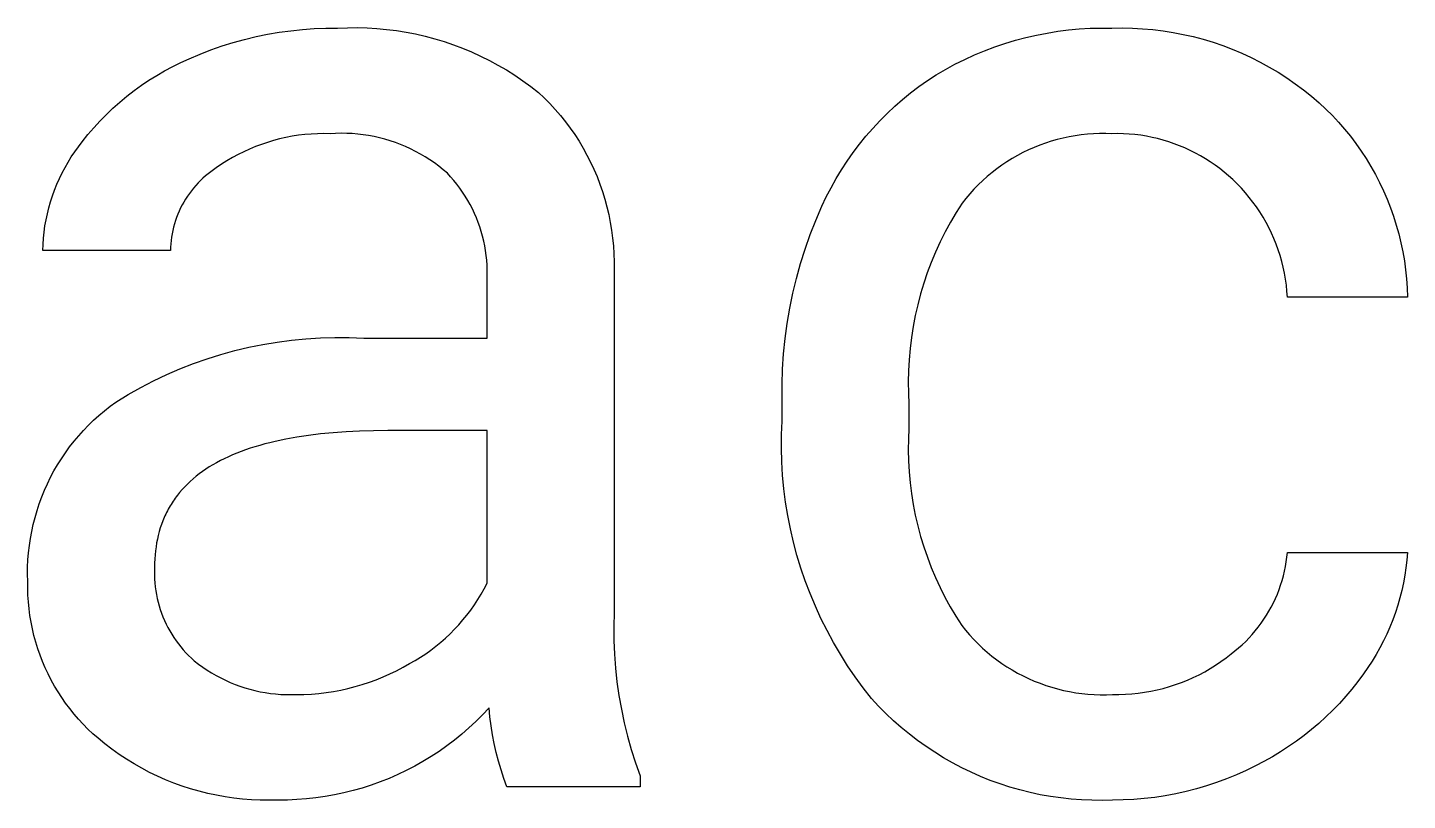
# Model space of a CAD drawing. Header units: millimetres. Extents: x 1434 to 4837, y 1889 to 4267.
# Drawn here: x 4731.14 to 4764.73, y 2190.42 to 2209.22 of the extents above; entities that cross this region are included whole.
import ezdxf

# ---------------------------------------------------------------- set-up
doc = ezdxf.new("R2010")
doc.units = ezdxf.units.MM
doc.header["$MEASUREMENT"] = 0
doc.layers.add('Domyślny', color=7, linetype='Continuous', true_color=0x000000)

msp = doc.modelspace()

# ---------------------------------------------------------------- linework, layer by layer
at = {"layer": 'Domyślny'}
for p, q in [((4736.425, 2208.932), (4736.703, 2208.999)), ((4736.703, 2208.999), (4736.983, 2209.057)), ((4736.983, 2209.057), (4737.265, 2209.105)), ((4737.265, 2209.105), (4737.548, 2209.144)), ((4737.548, 2209.144), (4737.832, 2209.174)), ((4737.832, 2209.174), (4738.117, 2209.194)), ((4738.117, 2209.194), (4738.403, 2209.205)), ((4738.403, 2209.205), (4738.689, 2209.207)), ((4738.689, 2209.207), (4738.928, 2209.217)), ((4738.928, 2209.217), (4739.166, 2209.219)), ((4739.166, 2209.219), (4739.405, 2209.213)), ((4739.405, 2209.213), (4739.644, 2209.199)), ((4739.644, 2209.199), (4739.881, 2209.177)), ((4739.881, 2209.177), (4740.118, 2209.147)), ((4740.118, 2209.147), (4740.354, 2209.109)), ((4740.354, 2209.109), (4740.588, 2209.064)), ((4740.588, 2209.064), (4740.821, 2209.01)), ((4740.821, 2209.01), (4741.052, 2208.949)), ((4755.186, 2208.91), (4755.441, 2208.978)), ((4755.441, 2208.978), (4755.698, 2209.037)), ((4755.698, 2209.037), (4755.958, 2209.087)), ((4755.958, 2209.087), (4756.218, 2209.129)), ((4756.218, 2209.129), (4756.48, 2209.162)), ((4756.48, 2209.162), (4756.743, 2209.187)), ((4756.743, 2209.187), (4757.007, 2209.202)), ((4757.007, 2209.202), (4757.271, 2209.209)), ((4757.271, 2209.209), (4757.535, 2209.207)), ((4757.535, 2209.207), (4757.785, 2209.211)), ((4757.785, 2209.211), (4758.035, 2209.206)), ((4758.035, 2209.206), (4758.284, 2209.193)), ((4758.284, 2209.193), (4758.533, 2209.171)), ((4758.533, 2209.171), (4758.781, 2209.141)), ((4758.781, 2209.141), (4759.028, 2209.102)), ((4759.028, 2209.102), (4759.273, 2209.055)), ((4759.273, 2209.055), (4759.517, 2208.999)), ((4759.517, 2208.999), (4759.758, 2208.935)), ((4735.339, 2208.575), (4735.606, 2208.678)), ((4735.606, 2208.678), (4735.876, 2208.772)), ((4735.876, 2208.772), (4736.149, 2208.857)), ((4736.149, 2208.857), (4736.425, 2208.932)), ((4741.052, 2208.949), (4741.281, 2208.88)), ((4741.281, 2208.88), (4741.507, 2208.803)), ((4741.507, 2208.803), (4741.73, 2208.719)), ((4741.73, 2208.719), (4741.951, 2208.627)), ((4754.192, 2208.554), (4754.436, 2208.655)), ((4754.436, 2208.655), (4754.683, 2208.748)), ((4754.683, 2208.748), (4754.933, 2208.833)), ((4754.933, 2208.833), (4755.186, 2208.91)), ((4759.758, 2208.935), (4759.997, 2208.862)), ((4759.997, 2208.862), (4760.234, 2208.782)), ((4760.234, 2208.782), (4760.467, 2208.693)), ((4760.467, 2208.693), (4760.698, 2208.596)), ((4734.674, 2208.274), (4734.873, 2208.372)), ((4734.873, 2208.372), (4735.076, 2208.463)), ((4735.076, 2208.463), (4735.339, 2208.575)), ((4741.951, 2208.627), (4742.168, 2208.528)), ((4742.168, 2208.528), (4742.382, 2208.422)), ((4742.382, 2208.422), (4742.592, 2208.309)), ((4742.592, 2208.309), (4742.798, 2208.189)), ((4753.483, 2208.201), (4753.715, 2208.327)), ((4753.715, 2208.327), (4753.952, 2208.444)), ((4753.952, 2208.444), (4754.192, 2208.554)), ((4760.698, 2208.596), (4760.925, 2208.492)), ((4760.925, 2208.492), (4761.148, 2208.379)), ((4761.148, 2208.379), (4761.367, 2208.259)), ((4734.097, 2207.941), (4734.286, 2208.058)), ((4734.286, 2208.058), (4734.478, 2208.17)), ((4734.478, 2208.17), (4734.674, 2208.274)), ((4742.798, 2208.189), (4743.001, 2208.062)), ((4743.001, 2208.062), (4743.198, 2207.928)), ((4753.044, 2207.929), (4753.255, 2208.068)), ((4753.255, 2208.068), (4753.483, 2208.201)), ((4761.367, 2208.259), (4761.582, 2208.132)), ((4761.582, 2208.132), (4761.792, 2207.997)), ((4761.792, 2207.997), (4761.998, 2207.855)), ((4733.558, 2207.55), (4733.733, 2207.687)), ((4733.733, 2207.687), (4733.913, 2207.817)), ((4733.913, 2207.817), (4734.097, 2207.941)), ((4743.198, 2207.928), (4743.391, 2207.787)), ((4743.391, 2207.787), (4743.58, 2207.641)), ((4743.58, 2207.641), (4743.72, 2207.508)), ((4752.44, 2207.471), (4752.636, 2207.631)), ((4752.636, 2207.631), (4752.837, 2207.783)), ((4752.837, 2207.783), (4753.044, 2207.929)), ((4761.998, 2207.855), (4762.198, 2207.706)), ((4762.198, 2207.706), (4762.394, 2207.55)), ((4733.221, 2207.261), (4733.387, 2207.408)), ((4733.387, 2207.408), (4733.558, 2207.55)), ((4743.72, 2207.508), (4743.856, 2207.37)), ((4743.856, 2207.37), (4743.987, 2207.228)), ((4752.066, 2207.132), (4752.25, 2207.305)), ((4752.25, 2207.305), (4752.44, 2207.471)), ((4762.394, 2207.55), (4762.584, 2207.387)), ((4762.584, 2207.387), (4762.746, 2207.236)), ((4732.905, 2206.949), (4733.06, 2207.107)), ((4733.06, 2207.107), (4733.221, 2207.261)), ((4743.987, 2207.228), (4744.113, 2207.081)), ((4744.113, 2207.081), (4744.234, 2206.931)), ((4751.715, 2206.768), (4751.887, 2206.953)), ((4751.887, 2206.953), (4752.066, 2207.132)), ((4762.746, 2207.236), (4762.903, 2207.079)), ((4762.903, 2207.079), (4763.055, 2206.916)), ((4732.472, 2206.442), (4732.611, 2206.616)), ((4732.611, 2206.616), (4732.755, 2206.785)), ((4732.755, 2206.785), (4732.905, 2206.949)), ((4737.887, 2206.618), (4737.733, 2206.599)), ((4738.041, 2206.631), (4737.887, 2206.618)), ((4738.196, 2206.639), (4738.041, 2206.631)), ((4738.351, 2206.642), (4738.196, 2206.639)), ((4738.506, 2206.639), (4738.351, 2206.642)), ((4738.64, 2206.647), (4738.506, 2206.639)), ((4738.775, 2206.649), (4738.64, 2206.647)), ((4738.909, 2206.647), (4738.775, 2206.649)), ((4739.044, 2206.641), (4738.909, 2206.647)), ((4739.178, 2206.63), (4739.044, 2206.641)), ((4739.311, 2206.614), (4739.178, 2206.63)), ((4744.234, 2206.931), (4744.349, 2206.776)), ((4744.349, 2206.776), (4744.46, 2206.617)), ((4744.46, 2206.617), (4744.565, 2206.455)), ((4751.549, 2206.578), (4751.715, 2206.768)), ((4756.938, 2206.627), (4756.79, 2206.611)), ((4757.087, 2206.638), (4756.938, 2206.627)), ((4757.236, 2206.643), (4757.087, 2206.638)), ((4757.386, 2206.644), (4757.236, 2206.643)), ((4757.535, 2206.639), (4757.386, 2206.644)), ((4757.675, 2206.64), (4757.535, 2206.639)), ((4757.816, 2206.637), (4757.675, 2206.64)), ((4757.956, 2206.629), (4757.816, 2206.637)), ((4758.096, 2206.616), (4757.956, 2206.629)), ((4758.236, 2206.599), (4758.096, 2206.616)), ((4763.055, 2206.916), (4763.201, 2206.749)), ((4763.201, 2206.749), (4763.342, 2206.576)), ((4732.291, 2206.201), (4732.38, 2206.323)), ((4732.38, 2206.323), (4732.472, 2206.442)), ((4736.687, 2206.324), (4736.543, 2206.265)), ((4736.832, 2206.379), (4736.687, 2206.324)), ((4736.978, 2206.428), (4736.832, 2206.379)), ((4737.127, 2206.473), (4736.978, 2206.428)), ((4737.277, 2206.512), (4737.127, 2206.473)), ((4737.428, 2206.547), (4737.277, 2206.512)), ((4737.58, 2206.576), (4737.428, 2206.547)), ((4737.733, 2206.599), (4737.58, 2206.576)), ((4739.444, 2206.594), (4739.311, 2206.614)), ((4739.576, 2206.569), (4739.444, 2206.594)), ((4739.707, 2206.539), (4739.576, 2206.569)), ((4739.837, 2206.505), (4739.707, 2206.539)), ((4739.966, 2206.467), (4739.837, 2206.505)), ((4740.094, 2206.424), (4739.966, 2206.467)), ((4740.219, 2206.376), (4740.094, 2206.424)), ((4740.343, 2206.324), (4740.219, 2206.376)), ((4740.466, 2206.269), (4740.343, 2206.324)), ((4744.565, 2206.455), (4744.664, 2206.289)), ((4744.664, 2206.289), (4744.757, 2206.12)), ((4751.238, 2206.18), (4751.39, 2206.381)), ((4751.39, 2206.381), (4751.549, 2206.578)), ((4755.64, 2206.304), (4755.504, 2206.243)), ((4755.779, 2206.359), (4755.64, 2206.304)), ((4755.919, 2206.41), (4755.779, 2206.359)), ((4756.061, 2206.456), (4755.919, 2206.41)), ((4756.205, 2206.497), (4756.061, 2206.456)), ((4756.349, 2206.533), (4756.205, 2206.497)), ((4756.495, 2206.564), (4756.349, 2206.533)), ((4756.642, 2206.59), (4756.495, 2206.564)), ((4756.79, 2206.611), (4756.642, 2206.59)), ((4758.374, 2206.576), (4758.236, 2206.599)), ((4758.512, 2206.549), (4758.374, 2206.576)), ((4758.649, 2206.518), (4758.512, 2206.549)), ((4758.785, 2206.481), (4758.649, 2206.518)), ((4758.919, 2206.441), (4758.785, 2206.481)), ((4759.052, 2206.395), (4758.919, 2206.441)), ((4759.184, 2206.345), (4759.052, 2206.395)), ((4759.313, 2206.291), (4759.184, 2206.345)), ((4759.441, 2206.232), (4759.313, 2206.291)), ((4763.342, 2206.576), (4763.476, 2206.399)), ((4763.476, 2206.399), (4763.604, 2206.217)), ((4732.053, 2205.816), (4732.128, 2205.947)), ((4732.128, 2205.947), (4732.207, 2206.075)), ((4732.207, 2206.075), (4732.291, 2206.201)), ((4735.994, 2205.978), (4735.863, 2205.895)), ((4736.128, 2206.057), (4735.994, 2205.978)), ((4736.264, 2206.131), (4736.128, 2206.057)), ((4736.402, 2206.2), (4736.264, 2206.131)), ((4736.543, 2206.265), (4736.402, 2206.2)), ((4740.586, 2206.208), (4740.466, 2206.269)), ((4740.704, 2206.144), (4740.586, 2206.208)), ((4740.82, 2206.076), (4740.704, 2206.144)), ((4740.933, 2206.003), (4740.82, 2206.076)), ((4741.044, 2205.927), (4740.933, 2206.003)), ((4744.757, 2206.12), (4744.845, 2205.948)), ((4744.845, 2205.948), (4744.927, 2205.773)), ((4750.954, 2205.762), (4751.092, 2205.973)), ((4751.092, 2205.973), (4751.238, 2206.18)), ((4754.981, 2205.956), (4754.857, 2205.873)), ((4755.108, 2206.034), (4754.981, 2205.956)), ((4755.238, 2206.108), (4755.108, 2206.034)), ((4755.369, 2206.178), (4755.238, 2206.108)), ((4755.504, 2206.243), (4755.369, 2206.178)), ((4759.567, 2206.169), (4759.441, 2206.232)), ((4759.69, 2206.102), (4759.567, 2206.169)), ((4759.811, 2206.031), (4759.69, 2206.102)), ((4759.93, 2205.955), (4759.811, 2206.031)), ((4760.046, 2205.876), (4759.93, 2205.955)), ((4763.604, 2206.217), (4763.726, 2206.032)), ((4763.726, 2206.032), (4763.841, 2205.842)), ((4731.916, 2205.547), (4731.982, 2205.683)), ((4731.982, 2205.683), (4732.053, 2205.816)), ((4735.471, 2205.61), (4735.409, 2205.555)), ((4735.534, 2205.663), (4735.471, 2205.61)), ((4735.6, 2205.713), (4735.534, 2205.663)), ((4735.667, 2205.762), (4735.6, 2205.713)), ((4735.735, 2205.808), (4735.667, 2205.762)), ((4735.863, 2205.895), (4735.735, 2205.808)), ((4741.152, 2205.847), (4741.044, 2205.927)), ((4741.257, 2205.763), (4741.152, 2205.847)), ((4741.36, 2205.676), (4741.257, 2205.763)), ((4741.44, 2205.589), (4741.36, 2205.676)), ((4744.927, 2205.773), (4745.003, 2205.595)), ((4750.823, 2205.546), (4750.954, 2205.762)), ((4754.618, 2205.694), (4754.503, 2205.599)), ((4754.736, 2205.785), (4754.618, 2205.694)), ((4754.857, 2205.873), (4754.736, 2205.785)), ((4760.159, 2205.793), (4760.046, 2205.876)), ((4760.27, 2205.706), (4760.159, 2205.793)), ((4760.377, 2205.615), (4760.27, 2205.706)), ((4760.481, 2205.521), (4760.377, 2205.615)), ((4763.841, 2205.842), (4763.95, 2205.648)), ((4763.95, 2205.648), (4764.052, 2205.45)), ((4731.799, 2205.269), (4731.855, 2205.409)), ((4731.855, 2205.409), (4731.916, 2205.547)), ((4735.181, 2205.316), (4735.13, 2205.252)), ((4735.235, 2205.379), (4735.181, 2205.316)), ((4735.291, 2205.44), (4735.235, 2205.379)), ((4735.349, 2205.498), (4735.291, 2205.44)), ((4735.409, 2205.555), (4735.349, 2205.498)), ((4741.518, 2205.5), (4741.44, 2205.589)), ((4741.592, 2205.408), (4741.518, 2205.5)), ((4741.663, 2205.314), (4741.592, 2205.408)), ((4741.731, 2205.217), (4741.663, 2205.314)), ((4745.003, 2205.595), (4745.072, 2205.415)), ((4745.072, 2205.415), (4745.136, 2205.232)), ((4750.583, 2205.101), (4750.699, 2205.325)), ((4750.699, 2205.325), (4750.823, 2205.546)), ((4754.179, 2205.29), (4754.079, 2205.18)), ((4754.284, 2205.396), (4754.179, 2205.29)), ((4754.392, 2205.5), (4754.284, 2205.396)), ((4754.503, 2205.599), (4754.392, 2205.5)), ((4760.586, 2205.419), (4760.481, 2205.521)), ((4760.688, 2205.313), (4760.586, 2205.419)), ((4760.786, 2205.204), (4760.688, 2205.313)), ((4764.052, 2205.45), (4764.148, 2205.249)), ((4731.66, 2204.839), (4731.701, 2204.984)), ((4731.701, 2204.984), (4731.748, 2205.127)), ((4731.748, 2205.127), (4731.799, 2205.269)), ((4734.945, 2204.977), (4734.905, 2204.905)), ((4734.988, 2205.048), (4734.945, 2204.977)), ((4735.033, 2205.118), (4734.988, 2205.048)), ((4735.08, 2205.185), (4735.033, 2205.118)), ((4735.13, 2205.252), (4735.08, 2205.185)), ((4741.796, 2205.118), (4741.731, 2205.217)), ((4741.857, 2205.016), (4741.796, 2205.118)), ((4741.915, 2204.913), (4741.857, 2205.016)), ((4745.136, 2205.232), (4745.193, 2205.047)), ((4745.193, 2205.047), (4745.244, 2204.861)), ((4750.475, 2204.873), (4750.583, 2205.101)), ((4753.889, 2204.949), (4753.744, 2204.72)), ((4753.982, 2205.066), (4753.889, 2204.949)), ((4754.079, 2205.18), (4753.982, 2205.066)), ((4760.88, 2205.091), (4760.786, 2205.204)), ((4760.97, 2204.975), (4760.88, 2205.091)), ((4761.056, 2204.857), (4760.97, 2204.975)), ((4764.148, 2205.249), (4764.236, 2205.046)), ((4764.236, 2205.046), (4764.318, 2204.839)), ((4731.592, 2204.545), (4731.623, 2204.692)), ((4731.623, 2204.692), (4731.66, 2204.839)), ((4734.77, 2204.604), (4734.742, 2204.526)), ((4734.8, 2204.681), (4734.77, 2204.604)), ((4734.832, 2204.757), (4734.8, 2204.681)), ((4734.867, 2204.832), (4734.832, 2204.757)), ((4734.905, 2204.905), (4734.867, 2204.832)), ((4741.97, 2204.808), (4741.915, 2204.913)), ((4742.02, 2204.701), (4741.97, 2204.808)), ((4742.067, 2204.592), (4742.02, 2204.701)), ((4745.244, 2204.861), (4745.288, 2204.673)), ((4745.288, 2204.673), (4745.326, 2204.483)), ((4750.327, 2204.531), (4750.475, 2204.873)), ((4753.744, 2204.72), (4753.606, 2204.487)), ((4761.138, 2204.735), (4761.056, 2204.857)), ((4761.216, 2204.61), (4761.138, 2204.735)), ((4761.289, 2204.483), (4761.216, 2204.61)), ((4764.318, 2204.839), (4764.392, 2204.629)), ((4764.392, 2204.629), (4764.459, 2204.417)), ((4731.545, 2204.247), (4731.566, 2204.396)), ((4731.566, 2204.396), (4731.592, 2204.545)), ((4734.676, 2204.287), (4734.659, 2204.206)), ((4734.695, 2204.367), (4734.676, 2204.287)), ((4734.717, 2204.447), (4734.695, 2204.367)), ((4734.742, 2204.526), (4734.717, 2204.447)), ((4742.111, 2204.482), (4742.067, 2204.592)), ((4742.15, 2204.371), (4742.111, 2204.482)), ((4742.186, 2204.258), (4742.15, 2204.371)), ((4745.326, 2204.483), (4745.357, 2204.293)), ((4745.357, 2204.293), (4745.382, 2204.101)), ((4750.191, 2204.184), (4750.327, 2204.531)), ((4753.606, 2204.487), (4753.477, 2204.249)), ((4761.358, 2204.354), (4761.289, 2204.483)), ((4761.422, 2204.222), (4761.358, 2204.354)), ((4764.459, 2204.417), (4764.519, 2204.203)), ((4731.513, 2203.796), (4731.518, 2203.946)), ((4731.518, 2203.946), (4731.529, 2204.097)), ((4731.529, 2204.097), (4731.545, 2204.247)), ((4734.626, 2203.961), (4734.62, 2203.878)), ((4734.634, 2204.043), (4734.626, 2203.961)), ((4734.645, 2204.125), (4734.634, 2204.043)), ((4734.659, 2204.206), (4734.645, 2204.125)), ((4742.218, 2204.144), (4742.186, 2204.258)), ((4742.246, 2204.029), (4742.218, 2204.144)), ((4742.27, 2203.913), (4742.246, 2204.029)), ((4745.382, 2204.101), (4745.401, 2203.909)), ((4750.067, 2203.833), (4750.191, 2204.184)), ((4753.356, 2204.007), (4753.243, 2203.76)), ((4753.477, 2204.249), (4753.356, 2204.007)), ((4761.481, 2204.087), (4761.422, 2204.222)), ((4761.536, 2203.951), (4761.481, 2204.087)), ((4761.586, 2203.813), (4761.536, 2203.951)), ((4764.519, 2204.203), (4764.571, 2203.987)), ((4764.571, 2203.987), (4764.616, 2203.769)), ((4734.617, 2203.796), (4731.513, 2203.796)), ((4734.62, 2203.878), (4734.617, 2203.796)), ((4742.29, 2203.796), (4742.27, 2203.913)), ((4742.306, 2203.679), (4742.29, 2203.796)), ((4742.319, 2203.562), (4742.306, 2203.679)), ((4745.401, 2203.909), (4745.413, 2203.716)), ((4745.413, 2203.716), (4745.418, 2203.522)), ((4749.955, 2203.478), (4750.067, 2203.833)), ((4753.243, 2203.76), (4753.138, 2203.51)), ((4761.631, 2203.674), (4761.586, 2203.813)), ((4761.671, 2203.533), (4761.631, 2203.674)), ((4764.616, 2203.769), (4764.654, 2203.55)), ((4742.327, 2203.443), (4742.319, 2203.562)), ((4742.331, 2203.325), (4742.327, 2203.443)), ((4742.331, 2203.207), (4742.331, 2203.325)), ((4745.418, 2203.522), (4745.417, 2203.329)), ((4745.417, 2203.329), (4745.417, 2194.99)), ((4749.856, 2203.119), (4749.955, 2203.478)), ((4753.043, 2203.257), (4752.956, 2203)), ((4753.138, 2203.51), (4753.043, 2203.257)), ((4761.706, 2203.39), (4761.671, 2203.533)), ((4761.737, 2203.247), (4761.706, 2203.39)), ((4764.654, 2203.55), (4764.684, 2203.33)), ((4764.684, 2203.33), (4764.706, 2203.109)), ((4742.327, 2203.089), (4742.331, 2203.207)), ((4742.327, 2201.664), (4742.327, 2203.089)), ((4749.768, 2202.757), (4749.856, 2203.119)), ((4752.956, 2203), (4752.877, 2202.741)), ((4761.762, 2203.102), (4761.737, 2203.247)), ((4761.782, 2202.957), (4761.762, 2203.102)), ((4761.797, 2202.811), (4761.782, 2202.957)), ((4764.706, 2203.109), (4764.721, 2202.887)), ((4749.693, 2202.393), (4749.768, 2202.757)), ((4752.877, 2202.741), (4752.808, 2202.479)), ((4761.808, 2202.665), (4761.797, 2202.811)), ((4764.729, 2202.665), (4761.808, 2202.665)), ((4764.721, 2202.887), (4764.729, 2202.665)), ((4749.63, 2202.025), (4749.693, 2202.393)), ((4752.808, 2202.479), (4752.748, 2202.215)), ((4749.58, 2201.656), (4749.63, 2202.025)), ((4752.697, 2201.949), (4752.654, 2201.681)), ((4752.748, 2202.215), (4752.697, 2201.949)), ((4737.219, 2201.572), (4737.567, 2201.618)), ((4737.567, 2201.618), (4737.918, 2201.651)), ((4737.918, 2201.651), (4738.269, 2201.673)), ((4738.269, 2201.673), (4738.62, 2201.682)), ((4738.62, 2201.682), (4738.972, 2201.679)), ((4738.972, 2201.679), (4739.324, 2201.664)), ((4739.324, 2201.664), (4742.327, 2201.664)), ((4749.543, 2201.286), (4749.58, 2201.656)), ((4752.654, 2201.681), (4752.622, 2201.412)), ((4735.51, 2201.163), (4735.846, 2201.269)), ((4735.846, 2201.269), (4736.185, 2201.362)), ((4736.185, 2201.362), (4736.527, 2201.444)), ((4736.527, 2201.444), (4736.872, 2201.514)), ((4736.872, 2201.514), (4737.219, 2201.572)), ((4749.518, 2200.914), (4749.543, 2201.286)), ((4752.622, 2201.412), (4752.598, 2201.142)), ((4734.528, 2200.779), (4734.851, 2200.918)), ((4734.851, 2200.918), (4735.178, 2201.046)), ((4735.178, 2201.046), (4735.51, 2201.163)), ((4749.506, 2200.542), (4749.518, 2200.914)), ((4752.598, 2201.142), (4752.583, 2200.872)), ((4733.898, 2200.466), (4734.21, 2200.628)), ((4734.21, 2200.628), (4734.528, 2200.779)), ((4752.583, 2200.872), (4752.578, 2200.601)), ((4752.578, 2200.601), (4752.582, 2200.33)), ((4733.291, 2200.111), (4733.591, 2200.294)), ((4733.591, 2200.294), (4733.898, 2200.466)), ((4749.506, 2200.17), (4749.506, 2200.542)), ((4752.582, 2200.33), (4752.595, 2200.06)), ((4732.879, 2199.787), (4733.012, 2199.9)), ((4733.012, 2199.9), (4733.15, 2200.008)), ((4733.15, 2200.008), (4733.291, 2200.111)), ((4749.506, 2199.651), (4749.506, 2200.17)), ((4752.595, 2200.06), (4752.595, 2199.478)), ((4732.624, 2199.548), (4732.749, 2199.67)), ((4732.749, 2199.67), (4732.879, 2199.787)), ((4749.493, 2199.321), (4749.506, 2199.651)), ((4732.273, 2199.159), (4732.386, 2199.292)), ((4732.386, 2199.292), (4732.502, 2199.422)), ((4732.502, 2199.422), (4732.624, 2199.548)), ((4737.697, 2199.258), (4737.425, 2199.21)), ((4737.979, 2199.301), (4737.697, 2199.258)), ((4738.273, 2199.336), (4737.979, 2199.301)), ((4738.578, 2199.366), (4738.273, 2199.336)), ((4738.894, 2199.388), (4738.578, 2199.366)), ((4739.221, 2199.405), (4738.894, 2199.388)), ((4739.559, 2199.414), (4739.221, 2199.405)), ((4739.908, 2199.418), (4739.559, 2199.414)), ((4742.327, 2199.418), (4739.908, 2199.418)), ((4742.327, 2195.707), (4742.327, 2199.418)), ((4749.491, 2198.991), (4749.493, 2199.321)), ((4752.595, 2199.478), (4752.583, 2199.212)), ((4732.063, 2198.88), (4732.166, 2199.021)), ((4732.166, 2199.021), (4732.273, 2199.159)), ((4736.341, 2198.91), (4736.234, 2198.869)), ((4736.45, 2198.95), (4736.341, 2198.91)), ((4736.562, 2198.988), (4736.45, 2198.95)), ((4736.677, 2199.024), (4736.562, 2198.988)), ((4736.795, 2199.059), (4736.677, 2199.024)), ((4736.915, 2199.093), (4736.795, 2199.059)), ((4737.039, 2199.124), (4736.915, 2199.093)), ((4737.165, 2199.154), (4737.039, 2199.124)), ((4737.425, 2199.21), (4737.165, 2199.154)), ((4749.5, 2198.662), (4749.491, 2198.991)), ((4752.583, 2199.212), (4752.58, 2198.946)), ((4752.58, 2198.946), (4752.586, 2198.68)), ((4731.784, 2198.436), (4731.872, 2198.587)), ((4731.872, 2198.587), (4731.965, 2198.735)), ((4731.965, 2198.735), (4732.063, 2198.88)), ((4735.652, 2198.586), (4735.565, 2198.533)), ((4735.742, 2198.637), (4735.652, 2198.586)), ((4735.835, 2198.687), (4735.742, 2198.637)), ((4735.93, 2198.734), (4735.835, 2198.687)), ((4736.029, 2198.781), (4735.93, 2198.734)), ((4736.13, 2198.825), (4736.029, 2198.781)), ((4736.234, 2198.869), (4736.13, 2198.825)), ((4749.52, 2198.332), (4749.5, 2198.662)), ((4752.586, 2198.68), (4752.601, 2198.415)), ((4731.625, 2198.125), (4731.702, 2198.282)), ((4731.702, 2198.282), (4731.784, 2198.436)), ((4735.17, 2198.245), (4735.099, 2198.182)), ((4735.243, 2198.306), (4735.17, 2198.245)), ((4735.32, 2198.365), (4735.243, 2198.306)), ((4735.399, 2198.423), (4735.32, 2198.365)), ((4735.48, 2198.479), (4735.399, 2198.423)), ((4735.565, 2198.533), (4735.48, 2198.479)), ((4749.551, 2198.004), (4749.52, 2198.332)), ((4752.601, 2198.415), (4752.625, 2198.15)), ((4731.487, 2197.804), (4731.553, 2197.965)), ((4731.553, 2197.965), (4731.625, 2198.125)), ((4734.844, 2197.916), (4734.816, 2197.881)), ((4734.904, 2197.985), (4734.844, 2197.916)), ((4734.966, 2198.052), (4734.904, 2197.985)), ((4735.031, 2198.118), (4734.966, 2198.052)), ((4735.099, 2198.182), (4735.031, 2198.118)), ((4749.593, 2197.677), (4749.551, 2198.004)), ((4752.625, 2198.15), (4752.658, 2197.886)), ((4752.658, 2197.886), (4752.7, 2197.623)), ((4731.372, 2197.474), (4731.427, 2197.64)), ((4731.427, 2197.64), (4731.487, 2197.804)), ((4734.611, 2197.585), (4734.588, 2197.546)), ((4734.634, 2197.623), (4734.611, 2197.585)), ((4734.658, 2197.661), (4734.634, 2197.623)), ((4734.682, 2197.699), (4734.658, 2197.661)), ((4734.708, 2197.736), (4734.682, 2197.699)), ((4734.734, 2197.773), (4734.708, 2197.736)), ((4734.76, 2197.809), (4734.734, 2197.773)), ((4734.788, 2197.845), (4734.76, 2197.809)), ((4734.816, 2197.881), (4734.788, 2197.845)), ((4749.646, 2197.351), (4749.593, 2197.677)), ((4752.7, 2197.623), (4752.751, 2197.362)), ((4731.279, 2197.137), (4731.323, 2197.306)), ((4731.323, 2197.306), (4731.372, 2197.474)), ((4734.433, 2197.221), (4734.401, 2197.136)), ((4734.45, 2197.263), (4734.433, 2197.221)), ((4734.468, 2197.305), (4734.45, 2197.263)), ((4734.486, 2197.346), (4734.468, 2197.305)), ((4734.505, 2197.387), (4734.486, 2197.346)), ((4734.525, 2197.427), (4734.505, 2197.387)), ((4734.545, 2197.467), (4734.525, 2197.427)), ((4734.566, 2197.507), (4734.545, 2197.467)), ((4734.588, 2197.546), (4734.566, 2197.507)), ((4749.71, 2197.028), (4749.646, 2197.351)), ((4752.751, 2197.362), (4752.811, 2197.103)), ((4731.21, 2196.794), (4731.242, 2196.966)), ((4731.242, 2196.966), (4731.279, 2197.137)), ((4734.346, 2196.96), (4734.322, 2196.87)), ((4734.372, 2197.049), (4734.346, 2196.96)), ((4734.401, 2197.136), (4734.372, 2197.049)), ((4749.785, 2196.706), (4749.71, 2197.028)), ((4752.811, 2197.103), (4752.88, 2196.846)), ((4731.165, 2196.448), (4731.185, 2196.621)), ((4731.185, 2196.621), (4731.21, 2196.794)), ((4734.268, 2196.59), (4734.256, 2196.493)), ((4734.283, 2196.685), (4734.268, 2196.59)), ((4734.301, 2196.778), (4734.283, 2196.685)), ((4734.322, 2196.87), (4734.301, 2196.778)), ((4749.87, 2196.388), (4749.785, 2196.706)), ((4752.88, 2196.846), (4752.957, 2196.591)), ((4752.957, 2196.591), (4753.044, 2196.34)), ((4731.144, 2196.099), (4731.152, 2196.273)), ((4731.152, 2196.273), (4731.165, 2196.448)), ((4734.239, 2196.295), (4734.235, 2196.193)), ((4734.246, 2196.395), (4734.239, 2196.295)), ((4734.256, 2196.493), (4734.246, 2196.395)), ((4749.966, 2196.072), (4749.87, 2196.388)), ((4753.044, 2196.34), (4753.138, 2196.091)), ((4761.76, 2196.111), (4761.78, 2196.225)), ((4761.78, 2196.225), (4761.796, 2196.341)), ((4761.796, 2196.341), (4761.808, 2196.456)), ((4761.808, 2196.456), (4764.729, 2196.456)), ((4764.714, 2196.27), (4764.693, 2196.084)), ((4764.729, 2196.456), (4764.714, 2196.27)), ((4731.142, 2195.924), (4731.144, 2196.099)), ((4731.147, 2195.749), (4731.142, 2195.924)), ((4734.233, 2196.09), (4734.23, 2195.996)), ((4734.23, 2195.996), (4734.23, 2195.901)), ((4734.23, 2195.901), (4734.233, 2195.806)), ((4734.235, 2196.193), (4734.233, 2196.09)), ((4750.073, 2195.76), (4749.966, 2196.072)), ((4753.138, 2196.091), (4753.242, 2195.846)), ((4761.678, 2195.772), (4761.709, 2195.884)), ((4761.709, 2195.884), (4761.737, 2195.997)), ((4761.737, 2195.997), (4761.76, 2196.111)), ((4764.666, 2195.898), (4764.632, 2195.714)), ((4764.693, 2196.084), (4764.666, 2195.898)), ((4731.146, 2195.583), (4731.147, 2195.749)), ((4731.151, 2195.417), (4731.146, 2195.583)), ((4734.233, 2195.806), (4734.239, 2195.712)), ((4734.239, 2195.712), (4734.249, 2195.618)), ((4734.249, 2195.618), (4734.261, 2195.524)), ((4742.181, 2195.437), (4742.257, 2195.571)), ((4742.257, 2195.571), (4742.327, 2195.707)), ((4750.19, 2195.452), (4750.073, 2195.76)), ((4753.242, 2195.846), (4753.353, 2195.605)), ((4753.353, 2195.605), (4753.473, 2195.367)), ((4761.563, 2195.443), (4761.605, 2195.551)), ((4761.605, 2195.551), (4761.643, 2195.661)), ((4761.643, 2195.661), (4761.678, 2195.772)), ((4764.632, 2195.714), (4764.593, 2195.531)), ((4731.161, 2195.251), (4731.151, 2195.417)), ((4731.177, 2195.086), (4731.161, 2195.251)), ((4734.261, 2195.524), (4734.277, 2195.43)), ((4734.277, 2195.43), (4734.296, 2195.337)), ((4734.296, 2195.337), (4734.318, 2195.245)), ((4734.318, 2195.245), (4734.343, 2195.154)), ((4742.017, 2195.179), (4742.101, 2195.307)), ((4742.101, 2195.307), (4742.181, 2195.437)), ((4750.317, 2195.147), (4750.19, 2195.452)), ((4753.473, 2195.367), (4753.601, 2195.134)), ((4761.415, 2195.127), (4761.468, 2195.23)), ((4761.468, 2195.23), (4761.517, 2195.336)), ((4761.517, 2195.336), (4761.563, 2195.443)), ((4764.547, 2195.349), (4764.495, 2195.169)), ((4764.593, 2195.531), (4764.547, 2195.349)), ((4731.199, 2194.921), (4731.177, 2195.086)), ((4731.226, 2194.757), (4731.199, 2194.921)), ((4734.343, 2195.154), (4734.371, 2195.064)), ((4734.371, 2195.064), (4734.403, 2194.974)), ((4734.403, 2194.974), (4734.437, 2194.886)), ((4734.437, 2194.886), (4734.474, 2194.799)), ((4741.739, 2194.812), (4741.836, 2194.931)), ((4741.836, 2194.931), (4741.929, 2195.053)), ((4741.929, 2195.053), (4742.017, 2195.179)), ((4745.417, 2194.99), (4745.409, 2194.653)), ((4750.454, 2194.847), (4750.317, 2195.147)), ((4753.601, 2195.134), (4753.737, 2194.905)), ((4753.737, 2194.905), (4753.88, 2194.681)), ((4761.235, 2194.828), (4761.299, 2194.925)), ((4761.299, 2194.925), (4761.358, 2195.025)), ((4761.358, 2195.025), (4761.415, 2195.127)), ((4764.437, 2194.991), (4764.374, 2194.815)), ((4764.495, 2195.169), (4764.437, 2194.991)), ((4731.259, 2194.594), (4731.226, 2194.757)), ((4731.297, 2194.433), (4731.259, 2194.594)), ((4734.474, 2194.799), (4734.514, 2194.713)), ((4734.514, 2194.713), (4734.557, 2194.628)), ((4734.557, 2194.628), (4734.602, 2194.545)), ((4734.602, 2194.545), (4734.651, 2194.464)), ((4741.426, 2194.476), (4741.534, 2194.585)), ((4741.534, 2194.585), (4741.639, 2194.697)), ((4741.639, 2194.697), (4741.739, 2194.812)), ((4745.409, 2194.653), (4745.412, 2194.315)), ((4750.602, 2194.552), (4750.454, 2194.847)), ((4750.759, 2194.262), (4750.602, 2194.552)), ((4753.88, 2194.681), (4753.974, 2194.564)), ((4753.974, 2194.564), (4754.072, 2194.45)), ((4760.952, 2194.459), (4761.027, 2194.548)), ((4761.027, 2194.548), (4761.1, 2194.639)), ((4761.1, 2194.639), (4761.169, 2194.732)), ((4761.169, 2194.732), (4761.235, 2194.828)), ((4764.304, 2194.641), (4764.229, 2194.47)), ((4764.374, 2194.815), (4764.304, 2194.641)), ((4731.341, 2194.272), (4731.297, 2194.433)), ((4731.39, 2194.114), (4731.341, 2194.272)), ((4734.651, 2194.464), (4734.702, 2194.384)), ((4734.702, 2194.384), (4734.756, 2194.306)), ((4734.756, 2194.306), (4734.812, 2194.23)), ((4734.812, 2194.23), (4734.871, 2194.156)), ((4741.08, 2194.173), (4741.199, 2194.27)), ((4741.199, 2194.27), (4741.314, 2194.371)), ((4741.314, 2194.371), (4741.426, 2194.476)), ((4745.412, 2194.315), (4745.427, 2193.979)), ((4750.926, 2193.978), (4750.759, 2194.262)), ((4754.072, 2194.45), (4754.173, 2194.34)), ((4754.173, 2194.34), (4754.279, 2194.233)), ((4754.279, 2194.233), (4754.388, 2194.13)), ((4760.621, 2194.133), (4760.708, 2194.21)), ((4760.708, 2194.21), (4760.792, 2194.29)), ((4760.792, 2194.29), (4760.873, 2194.374)), ((4760.873, 2194.374), (4760.952, 2194.459)), ((4764.148, 2194.301), (4764.061, 2194.135)), ((4764.229, 2194.47), (4764.148, 2194.301)), ((4731.445, 2193.957), (4731.39, 2194.114)), ((4731.505, 2193.802), (4731.445, 2193.957)), ((4734.871, 2194.156), (4734.933, 2194.084)), ((4734.933, 2194.084), (4734.996, 2194.014)), ((4734.996, 2194.014), (4735.062, 2193.946)), ((4735.062, 2193.946), (4735.131, 2193.881)), ((4735.131, 2193.881), (4735.201, 2193.817)), ((4740.575, 2193.827), (4740.706, 2193.907)), ((4740.706, 2193.907), (4740.833, 2193.992)), ((4740.833, 2193.992), (4740.958, 2194.08)), ((4740.958, 2194.08), (4741.08, 2194.173)), ((4745.427, 2193.979), (4745.452, 2193.642)), ((4751.102, 2193.699), (4750.926, 2193.978)), ((4754.388, 2194.13), (4754.5, 2194.031)), ((4754.5, 2194.031), (4754.616, 2193.935)), ((4754.616, 2193.935), (4754.735, 2193.844)), ((4760.19, 2193.8), (4760.317, 2193.891)), ((4760.317, 2193.891), (4760.44, 2193.987)), ((4760.44, 2193.987), (4760.531, 2194.058)), ((4760.531, 2194.058), (4760.621, 2194.133)), ((4763.969, 2193.972), (4763.871, 2193.812)), ((4764.061, 2194.135), (4763.969, 2193.972)), ((4731.571, 2193.649), (4731.505, 2193.802)), ((4731.641, 2193.499), (4731.571, 2193.649)), ((4735.201, 2193.817), (4735.302, 2193.739)), ((4735.302, 2193.739), (4735.405, 2193.664)), ((4735.405, 2193.664), (4735.511, 2193.593)), ((4735.511, 2193.593), (4735.619, 2193.526)), ((4735.619, 2193.526), (4735.729, 2193.462)), ((4739.963, 2193.499), (4740.125, 2193.578)), ((4740.125, 2193.578), (4740.285, 2193.662)), ((4740.285, 2193.662), (4740.442, 2193.751)), ((4740.442, 2193.751), (4740.575, 2193.827)), ((4745.452, 2193.642), (4745.489, 2193.307)), ((4751.287, 2193.426), (4751.102, 2193.699)), ((4754.735, 2193.844), (4754.857, 2193.757)), ((4754.857, 2193.757), (4754.982, 2193.674)), ((4754.982, 2193.674), (4755.11, 2193.596)), ((4755.11, 2193.596), (4755.241, 2193.522)), ((4755.241, 2193.522), (4755.374, 2193.452)), ((4759.656, 2193.481), (4759.794, 2193.554)), ((4759.794, 2193.554), (4759.929, 2193.631)), ((4759.929, 2193.631), (4760.061, 2193.714)), ((4760.061, 2193.714), (4760.19, 2193.8)), ((4763.769, 2193.656), (4763.66, 2193.503)), ((4763.871, 2193.812), (4763.769, 2193.656)), ((4731.717, 2193.351), (4731.641, 2193.499)), ((4731.798, 2193.206), (4731.717, 2193.351)), ((4731.883, 2193.063), (4731.798, 2193.206)), ((4735.729, 2193.462), (4735.842, 2193.402)), ((4735.842, 2193.402), (4735.956, 2193.346)), ((4735.956, 2193.346), (4736.073, 2193.294)), ((4736.073, 2193.294), (4736.191, 2193.246)), ((4736.191, 2193.246), (4736.31, 2193.202)), ((4736.31, 2193.202), (4736.431, 2193.162)), ((4738.941, 2193.146), (4739.116, 2193.19)), ((4739.116, 2193.19), (4739.289, 2193.241)), ((4739.289, 2193.241), (4739.461, 2193.297)), ((4739.461, 2193.297), (4739.63, 2193.359)), ((4739.63, 2193.359), (4739.797, 2193.426)), ((4739.797, 2193.426), (4739.963, 2193.499)), ((4745.489, 2193.307), (4745.537, 2192.973)), ((4751.482, 2193.159), (4751.287, 2193.426)), ((4755.374, 2193.452), (4755.509, 2193.387)), ((4755.509, 2193.387), (4755.646, 2193.327)), ((4755.646, 2193.327), (4755.786, 2193.272)), ((4755.786, 2193.272), (4755.927, 2193.221)), ((4755.927, 2193.221), (4756.07, 2193.176)), ((4758.785, 2193.149), (4758.935, 2193.192)), ((4758.935, 2193.192), (4759.083, 2193.24)), ((4759.083, 2193.24), (4759.229, 2193.292)), ((4759.229, 2193.292), (4759.374, 2193.35)), ((4759.374, 2193.35), (4759.516, 2193.413)), ((4759.516, 2193.413), (4759.656, 2193.481)), ((4763.523, 2193.316), (4763.379, 2193.133)), ((4763.66, 2193.503), (4763.523, 2193.316)), ((4731.974, 2192.924), (4731.883, 2193.063)), ((4732.069, 2192.787), (4731.974, 2192.924)), ((4736.431, 2193.162), (4736.554, 2193.127)), ((4736.554, 2193.127), (4736.677, 2193.095)), ((4736.677, 2193.095), (4736.802, 2193.068)), ((4736.802, 2193.068), (4736.927, 2193.045)), ((4736.927, 2193.045), (4737.053, 2193.027)), ((4737.053, 2193.027), (4737.18, 2193.012)), ((4737.18, 2193.012), (4737.307, 2193.002)), ((4737.307, 2193.002), (4737.434, 2192.997)), ((4737.434, 2192.997), (4737.561, 2192.996)), ((4737.561, 2192.996), (4737.689, 2192.999)), ((4737.689, 2192.999), (4737.869, 2193.002)), ((4737.869, 2193.002), (4738.049, 2193.011)), ((4738.049, 2193.011), (4738.229, 2193.026)), ((4738.229, 2193.026), (4738.409, 2193.047)), ((4738.409, 2193.047), (4738.587, 2193.074)), ((4738.587, 2193.074), (4738.765, 2193.107)), ((4738.765, 2193.107), (4738.941, 2193.146)), ((4745.537, 2192.973), (4745.596, 2192.641)), ((4751.685, 2192.9), (4751.482, 2193.159)), ((4751.857, 2192.714), (4751.685, 2192.9)), ((4756.07, 2193.176), (4756.215, 2193.135)), ((4756.215, 2193.135), (4756.36, 2193.1)), ((4756.36, 2193.1), (4756.507, 2193.069)), ((4756.507, 2193.069), (4756.655, 2193.043)), ((4756.655, 2193.043), (4756.804, 2193.023)), ((4756.804, 2193.023), (4756.953, 2193.008)), ((4756.953, 2193.008), (4757.103, 2192.998)), ((4757.103, 2192.998), (4757.252, 2192.993)), ((4757.252, 2192.993), (4757.403, 2192.993)), ((4757.403, 2192.993), (4757.552, 2192.999)), ((4757.552, 2192.999), (4757.708, 2192.999)), ((4757.708, 2192.999), (4757.864, 2193.004)), ((4757.864, 2193.004), (4758.019, 2193.015)), ((4758.019, 2193.015), (4758.174, 2193.031)), ((4758.174, 2193.031), (4758.328, 2193.053)), ((4758.328, 2193.053), (4758.481, 2193.079)), ((4758.481, 2193.079), (4758.634, 2193.112)), ((4758.634, 2193.112), (4758.785, 2193.149)), ((4763.229, 2192.955), (4763.073, 2192.783)), ((4763.379, 2193.133), (4763.229, 2192.955)), ((4732.169, 2192.655), (4732.069, 2192.787)), ((4732.273, 2192.525), (4732.169, 2192.655)), ((4732.381, 2192.399), (4732.273, 2192.525)), ((4742.378, 2192.673), (4742.219, 2192.505)), ((4742.397, 2192.454), (4742.378, 2192.673)), ((4745.596, 2192.641), (4745.665, 2192.312)), ((4752.035, 2192.534), (4751.857, 2192.714)), ((4752.219, 2192.361), (4752.035, 2192.534)), ((4762.912, 2192.615), (4762.745, 2192.453)), ((4763.073, 2192.783), (4762.912, 2192.615)), ((4732.494, 2192.277), (4732.381, 2192.399)), ((4732.611, 2192.159), (4732.494, 2192.277)), ((4741.885, 2192.185), (4741.711, 2192.034)), ((4742.055, 2192.342), (4741.885, 2192.185)), ((4742.219, 2192.505), (4742.055, 2192.342)), ((4742.424, 2192.236), (4742.397, 2192.454)), ((4742.458, 2192.019), (4742.424, 2192.236)), ((4745.665, 2192.312), (4745.746, 2191.984)), ((4752.409, 2192.194), (4752.219, 2192.361)), ((4752.605, 2192.033), (4752.409, 2192.194)), ((4762.573, 2192.297), (4762.396, 2192.146)), ((4762.745, 2192.453), (4762.573, 2192.297)), ((4732.732, 2192.045), (4732.611, 2192.159)), ((4732.857, 2191.936), (4732.732, 2192.045)), ((4733.024, 2191.799), (4732.857, 2191.936)), ((4741.531, 2191.889), (4741.347, 2191.749)), ((4741.711, 2192.034), (4741.531, 2191.889)), ((4742.5, 2191.804), (4742.458, 2192.019)), ((4745.746, 2191.984), (4745.837, 2191.66)), ((4752.806, 2191.879), (4752.605, 2192.033)), ((4753.011, 2191.732), (4752.806, 2191.879)), ((4762.027, 2191.863), (4761.836, 2191.731)), ((4762.214, 2192.002), (4762.027, 2191.863)), ((4762.396, 2192.146), (4762.214, 2192.002)), ((4733.195, 2191.669), (4733.024, 2191.799)), ((4733.371, 2191.544), (4733.195, 2191.669)), ((4733.55, 2191.425), (4733.371, 2191.544)), ((4741.158, 2191.617), (4740.964, 2191.49)), ((4741.347, 2191.749), (4741.158, 2191.617)), ((4742.548, 2191.589), (4742.5, 2191.804)), ((4742.603, 2191.377), (4742.548, 2191.589)), ((4745.837, 2191.66), (4745.939, 2191.338)), ((4753.222, 2191.593), (4753.011, 2191.732)), ((4753.438, 2191.46), (4753.222, 2191.593)), ((4761.641, 2191.605), (4761.442, 2191.485)), ((4761.836, 2191.731), (4761.641, 2191.605)), ((4733.734, 2191.313), (4733.55, 2191.425)), ((4733.921, 2191.206), (4733.734, 2191.313)), ((4734.112, 2191.106), (4733.921, 2191.206)), ((4740.565, 2191.257), (4740.36, 2191.151)), ((4740.767, 2191.37), (4740.565, 2191.257)), ((4740.964, 2191.49), (4740.767, 2191.37)), ((4742.666, 2191.166), (4742.603, 2191.377)), ((4742.735, 2190.958), (4742.666, 2191.166)), ((4745.939, 2191.338), (4746.051, 2191.02)), ((4753.658, 2191.335), (4753.438, 2191.46)), ((4753.882, 2191.217), (4753.658, 2191.335)), ((4754.11, 2191.107), (4753.882, 2191.217)), ((4761.031, 2191.266), (4760.8, 2191.152)), ((4761.238, 2191.372), (4761.031, 2191.266)), ((4761.442, 2191.485), (4761.238, 2191.372)), ((4734.306, 2191.013), (4734.112, 2191.106)), ((4734.503, 2190.926), (4734.306, 2191.013)), ((4734.703, 2190.846), (4734.503, 2190.926)), ((4734.906, 2190.772), (4734.703, 2190.846)), ((4739.725, 2190.874), (4739.508, 2190.796)), ((4739.94, 2190.959), (4739.725, 2190.874)), ((4740.152, 2191.051), (4739.94, 2190.959)), ((4740.36, 2191.151), (4740.152, 2191.051)), ((4742.811, 2190.752), (4742.735, 2190.958)), ((4746.051, 2191.02), (4746.051, 2190.752)), ((4754.341, 2191.005), (4754.11, 2191.107)), ((4754.576, 2190.911), (4754.341, 2191.005)), ((4754.814, 2190.825), (4754.576, 2190.911)), ((4760.084, 2190.859), (4759.839, 2190.778)), ((4760.326, 2190.949), (4760.084, 2190.859)), ((4760.565, 2191.046), (4760.326, 2190.949)), ((4760.8, 2191.152), (4760.565, 2191.046)), ((4735.111, 2190.706), (4734.906, 2190.772)), ((4735.318, 2190.646), (4735.111, 2190.706)), ((4735.527, 2190.594), (4735.318, 2190.646)), ((4735.737, 2190.548), (4735.527, 2190.594)), ((4735.949, 2190.51), (4735.737, 2190.548)), ((4736.162, 2190.479), (4735.949, 2190.51)), ((4738.388, 2190.518), (4738.159, 2190.485)), ((4738.615, 2190.558), (4738.388, 2190.518)), ((4738.841, 2190.606), (4738.615, 2190.558)), ((4739.066, 2190.662), (4738.841, 2190.606)), ((4739.288, 2190.725), (4739.066, 2190.662)), ((4739.508, 2190.796), (4739.288, 2190.725)), ((4746.051, 2190.752), (4742.811, 2190.752)), ((4755.055, 2190.747), (4754.814, 2190.825)), ((4755.298, 2190.678), (4755.055, 2190.747)), ((4755.543, 2190.616), (4755.298, 2190.678)), ((4755.791, 2190.563), (4755.543, 2190.616)), ((4756.04, 2190.519), (4755.791, 2190.563)), ((4756.29, 2190.483), (4756.04, 2190.519)), ((4758.581, 2190.498), (4758.325, 2190.468)), ((4758.836, 2190.537), (4758.581, 2190.498)), ((4759.09, 2190.584), (4758.836, 2190.537)), ((4759.342, 2190.64), (4759.09, 2190.584)), ((4759.592, 2190.705), (4759.342, 2190.64)), ((4759.839, 2190.778), (4759.592, 2190.705)), ((4736.377, 2190.455), (4736.162, 2190.479)), ((4736.591, 2190.438), (4736.377, 2190.455)), ((4736.807, 2190.428), (4736.591, 2190.438)), ((4737.022, 2190.426), (4736.807, 2190.428)), ((4737.237, 2190.431), (4737.022, 2190.426)), ((4737.468, 2190.433), (4737.237, 2190.431)), ((4737.699, 2190.443), (4737.468, 2190.433)), ((4737.93, 2190.46), (4737.699, 2190.443)), ((4738.159, 2190.485), (4737.93, 2190.46)), ((4756.541, 2190.455), (4756.29, 2190.483)), ((4756.794, 2190.436), (4756.541, 2190.455)), ((4757.047, 2190.426), (4756.794, 2190.436)), ((4757.3, 2190.424), (4757.047, 2190.426)), ((4757.552, 2190.431), (4757.3, 2190.424)), ((4757.81, 2190.435), (4757.552, 2190.431)), ((4758.068, 2190.447), (4757.81, 2190.435)), ((4758.325, 2190.468), (4758.068, 2190.447))]:
    msp.add_line(p, q, dxfattribs=at)

doc.saveas('drawing.dxf')
